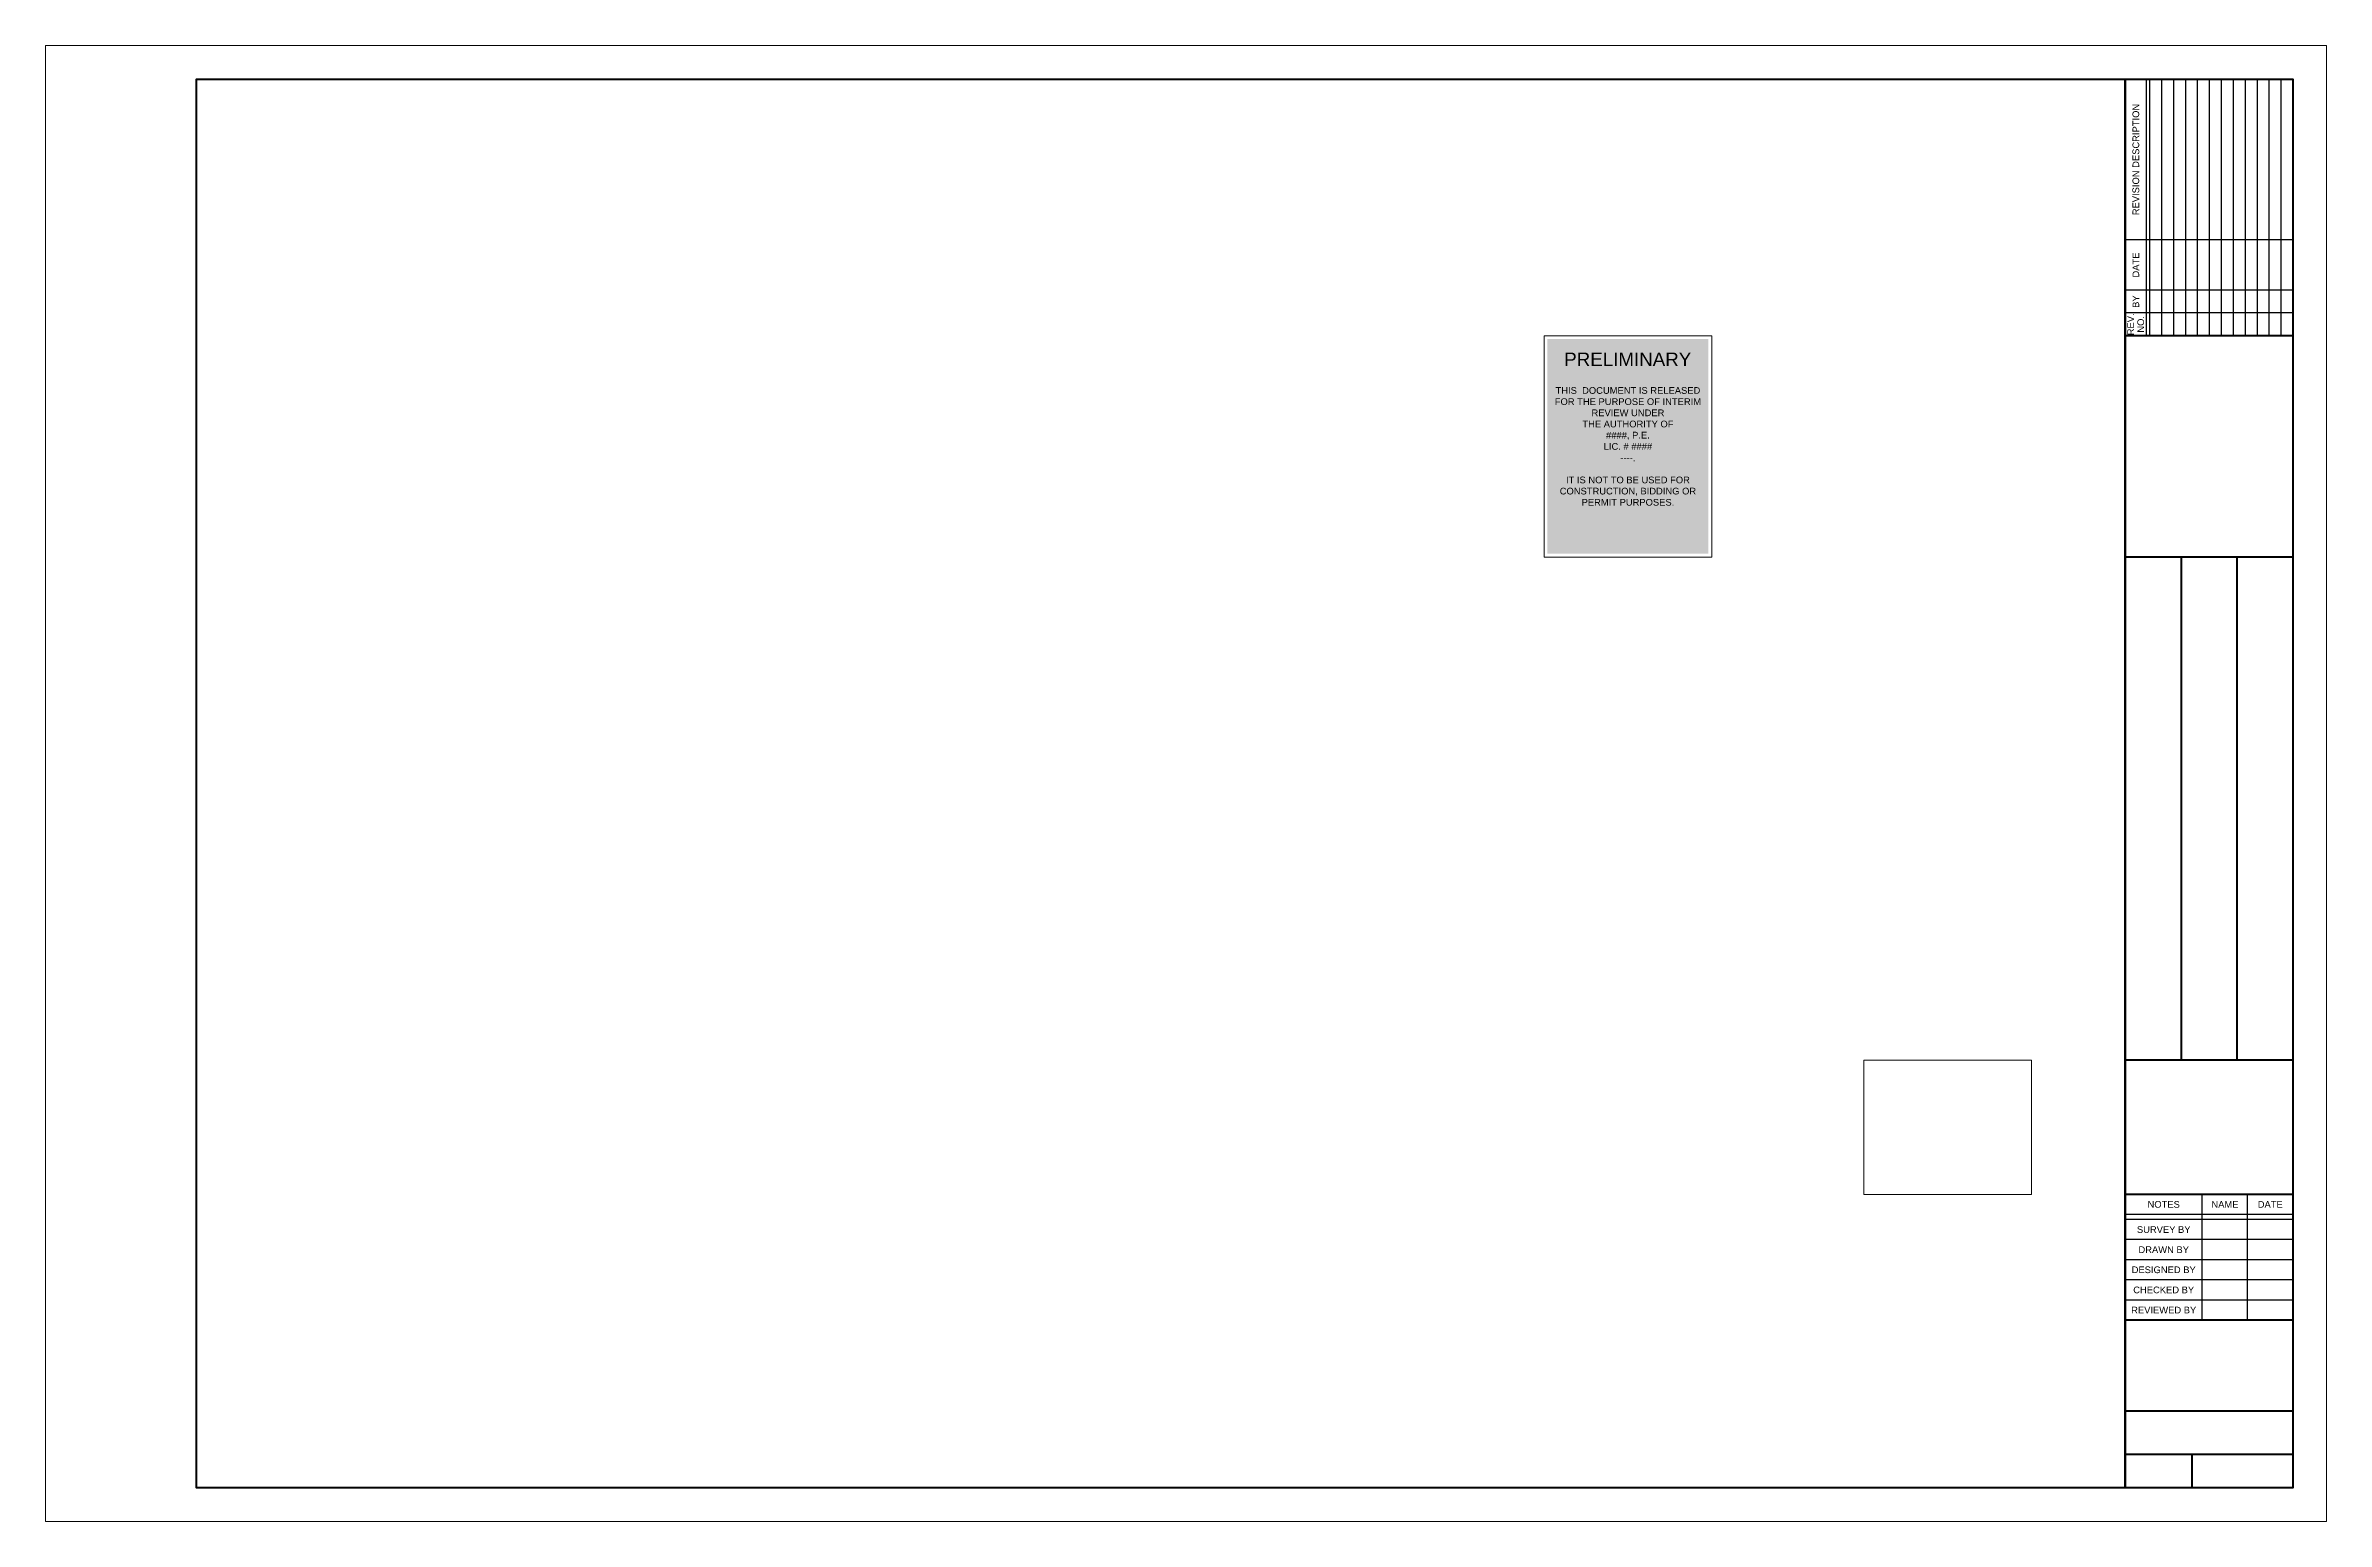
# Model space of a CAD drawing. Extents: x 0 to 34, y 0 to 22.
import ezdxf
from ezdxf.enums import TextEntityAlignment as Align

# ---------------------------------------------------------------- set-up
doc = ezdxf.new("R2010")
doc.units = 0
doc.header["$MEASUREMENT"] = 0
doc.layers.get('0').update_dxf_attribs({"lineweight": 20, "true_color": 0xfaaafa})
doc.layers.get('Defpoints').update_dxf_attribs({"color": 111, "lineweight": 20})
doc.layers.add('G-ANNO-TTBL', color=130, linetype='Continuous', lineweight=50)
doc.layers.add('G-ANNO-TTBL-TEXT', color=132, linetype='Continuous', lineweight=20)
doc.layers.add('G-ANNO-TTBL-NPLT', color=110, linetype='Continuous', lineweight=20, plot=False)
doc.layers.add('G-NPLT', color=252, linetype='Continuous', lineweight=20, plot=False)
doc.styles.add('COA', font='arial.ttf')

# ---------------------------------------------------------------- blocks, each defined once
blk = doc.blocks.new('*U2')
at = {"linetype": 'ByBlock', "lineweight": -2, "transparency": 16777216}
h = blk.add_hatch(color=0, dxfattribs=at)
h.dxf.hatch_style = 1
h.set_gradient(color1=(254, 254, 254), color2=(254, 254, 254))
edge = h.paths.add_edge_path()
edge.add_line((2.45, 3.25), (0.05, 3.25))
edge.add_line((2.45, 0.05), (2.45, 3.25))
edge.add_line((0.05, 0.05), (2.45, 0.05))
edge.add_line((0.05, 3.25), (0.05, 0.05))
at = {"layer": 'G-NPLT', "color": 0, "linetype": 'ByBlock', "lineweight": -2, "transparency": 16777216}
blk.add_lwpolyline([(0, 3.3), (2.5, 3.3), (2.5, 0), (0, 0)], close=True, dxfattribs=at)
at = {"color": 0, "linetype": 'ByBlock', "lineweight": -2, "style": 'COA'}
blk.add_text('PRELIMINARY', height=0.2, dxfattribs=at).set_placement((0.3, 3.049), align=Align.TOP_LEFT)
at = {"color": 0, "linetype": 'ByBlock', "lineweight": -2, "transparency": 16777216, "insert": (1.25, 1.65), "char_height": 0.1, "attachment_point": 5, "style": 'COA'}
blk.add_mtext_dynamic_manual_height_columns('\\pxqc;THIS  DOCUMENT IS RELEASED FOR THE PURPOSE OF INTERIM REVIEW UNDER \\PTHE AUTHORITY OF\\P\\P\\P\\P\\PIT IS NOT TO BE USED FOR CONSTRUCTION, BIDDING OR PERMIT PURPOSES.', width=2.46263, gutter_width=1, heights=[0], dxfattribs=at)
at = {"color": 0, "transparency": 16777216, "style": 'COA'}
for tag, p in [('$ENGLICENSEDRAFT$', (1.25, 1.65)), ('$ENGNAMEDRAFT$', (1.25, 1.818)), ('$PLOTDATEDRAFT$', (1.25, 1.479))]:
    blk.add_attdef(tag, text='', height=0.1, dxfattribs=at).set_placement(p, align=Align.MIDDLE_CENTER)

msp = doc.modelspace()

# ---------------------------------------------------------------- linework, layer by layer
at = {"layer": 'Defpoints'}
msp.add_point((32.25, 2.325), dxfattribs=at)
at = {"layer": 'G-ANNO-TTBL', "lineweight": 120, "flags": 128}
for points in [[(31, 0.5), (2.25, 0.5), (2.25, 21.5), (31, 21.5), (31, 0.5)], [(31, 21.5), (33.5, 21.5), (33.5, 0.5), (31, 0.5)]]:
    msp.add_lwpolyline(points, close=True, dxfattribs=at)
at = {"layer": 'G-ANNO-TTBL', "lineweight": 25}
for points in [[(31.315, 21.5), (31.315, 17.675)], [(31.365, 21.5), (31.365, 17.675)], [(31.543, 21.5), (31.543, 17.675)], [(31.721, 21.5), (31.721, 17.675)], [(31.899, 21.5), (31.899, 17.675)], [(32.076, 21.5), (32.076, 17.675)], [(32.254, 21.5), (32.254, 17.675)], [(32.432, 21.5), (32.432, 17.675)], [(32.61, 21.5), (32.61, 17.675)], [(32.788, 21.5), (32.788, 17.675)], [(32.966, 21.5), (32.966, 17.675)], [(33.144, 21.5), (33.144, 17.675)], [(33.322, 21.5), (33.322, 17.675)], [(33.5, 19.105), (31, 19.105)], [(33.5, 18.355), (31, 18.355)], [(33.5, 18.015), (31, 18.015)], [(32.15, 3), (32.15, 4.875)], [(32.825, 3), (32.825, 4.875)], [(33.5, 4.575), (31, 4.575)], [(33.5, 4.5), (31, 4.5)], [(33.5, 4.2), (31, 4.2)], [(33.5, 3.9), (31, 3.9)], [(33.5, 3.6), (31, 3.6)], [(33.5, 3.3), (31, 3.3)]]:
    msp.add_lwpolyline(points, dxfattribs=at)
at = {"layer": 'G-ANNO-TTBL'}
for points in [[(33.5, 17.675), (31, 17.675)], [(33.5, 14.375), (31, 14.375)], [(31.833, 14.375), (31.833, 6.875)], [(32.667, 14.375), (32.667, 6.875)], [(33.5, 6.875), (31, 6.875)], [(33.5, 4.875), (31, 4.875)], [(33.5, 3), (31, 3)], [(31, 1.65), (33.5, 1.65)], [(31, 1), (33.5, 1)], [(32, 0.5), (32, 1)]]:
    msp.add_lwpolyline(points, dxfattribs=at)
at = {"layer": 'G-ANNO-TTBL-NPLT', "flags": 128}
msp.add_lwpolyline([(0, 0), (34, 0), (34, 22), (0, 22), (0, 0)], close=True, dxfattribs=at)
at = {"layer": 'G-ANNO-TTBL-TEXT', "flags": 128}
msp.add_lwpolyline([(27.104, 6.875), (27.104, 4.875), (29.604, 4.875), (29.604, 6.875)], close=True, dxfattribs=at)

# ---------------------------------------------------------------- block references
at = {"layer": 'G-ANNO-TTBL-TEXT'}
msp.add_blockref('*U2', (22.338, 14.375), dxfattribs=at).add_auto_attribs({'$PLOTDATEDRAFT$': '----.', '$ENGLICENSEDRAFT$': 'LIC. # ####', '$ENGNAMEDRAFT$': '####, P.E.'})

# ---------------------------------------------------------------- texts
at = {"layer": 'G-ANNO-TTBL-TEXT', "char_height": 0.1, "attachment_point": 5, "rotation": 90, "style": 'COA'}
for s, insert, width in [('REVISION DESCRIPTION', (31.16, 20.302), 1.78342), ('DATE', (31.16, 18.729), 0.1), ('BY', (31.16, 18.184), 0.1)]:
    msp.add_mtext(s, dxfattribs=dict(at, insert=insert, width=width))
at = {"layer": 'G-ANNO-TTBL-TEXT', "insert": (31.158, 17.845), "char_height": 0.1, "attachment_point": 5, "rotation": 90, "line_spacing_factor": 0.9, "style": 'COA'}
msp.add_mtext('\\pxqc;REV.\\PNO.', dxfattribs=at)
at = {"layer": 'G-ANNO-TTBL-TEXT', "char_height": 0.1, "attachment_point": 5, "style": 'COA'}
for s, insert, width in [('NOTES', (31.575, 4.725), 0.48124), ('NAME', (32.488, 4.725), 0.40362), ('DATE', (33.163, 4.725), 0.37258), ('SURVEY BY', (31.575, 4.35), 0.79966), ('DRAWN BY', (31.575, 4.05), 0.75286), ('DESIGNED BY', (31.575, 3.75), 0.95484), ('CHECKED BY', (31.575, 3.45), 0.90825), ('REVIEWED BY', (31.575, 3.15), 0.97033)]:
    msp.add_mtext(s, dxfattribs=dict(at, insert=insert, width=width))

doc.saveas('drawing.dxf')
